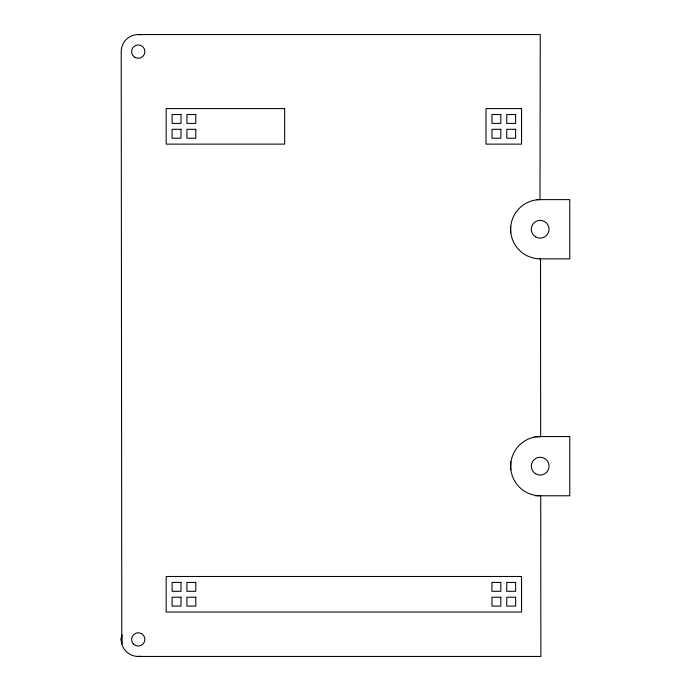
<?xml version="1.0" encoding="UTF-8"?>
<svg xmlns="http://www.w3.org/2000/svg" width="691" height="691" viewBox="0 0 691 691"><rect width="100%" height="100%" fill="white"/><g stroke="black" fill="none" stroke-linecap="round" stroke-linejoin="round"><path stroke-width="1.04" d="M121.797 635.012L121.21 639.425L121.797 643.831L121.797 635.012A17.025 17.025 0 0 0 140.904 656.243M138.243 34.55L540.258 34.55L539.999 199.63A29.618 29.618 0 0 0 510.64 229.507A29.618 29.618 0 0 0 540.517 258.857L540.656 436.738L534.886 437.04A29.618 29.618 0 0 0 537.909 495.68L540.716 495.533L540.872 656.45L138.243 656.45M536.449 199.63L569.79 199.63L569.79 258.857L539.68 258.857M534.359 436.548L569.79 436.548L569.79 495.775L535.43 495.775M121.797 643.831L121.21 51.575A17.025 17.025 0 0 1 140.904 34.757M510.735 461.718L510.735 469.932M510.64 226.303L510.64 233.014M284.64 108.582L166.186 108.582L166.186 144.125L284.64 144.125L284.64 108.582M521.558 108.582L486.015 108.582L486.015 144.125L521.558 144.125L521.558 108.582M180.99 114.507L172.102 114.507L172.102 123.395L180.99 123.395L180.99 114.507M195.795 114.507L186.916 114.507L186.916 123.395L195.795 123.395L195.795 114.507M500.828 114.507L491.94 114.507L491.94 123.395L500.828 123.395L500.828 114.507M515.633 114.507L506.745 114.507L506.745 123.395L515.633 123.395L515.633 114.507M180.99 129.312L172.102 129.312L172.102 138.2L180.99 138.2L180.99 129.312M195.795 129.312L186.916 129.312L186.916 138.2L195.795 138.2L195.795 129.312M500.828 129.312L491.94 129.312L491.94 138.2L500.828 138.2L500.828 129.312M515.633 129.312L506.745 129.312L506.745 138.2L515.633 138.2L515.633 129.312M521.558 576.493L166.186 576.493L166.186 612.027L521.558 612.027L521.558 576.493M180.99 582.418L172.102 582.418L172.102 591.297L180.99 591.297L180.99 582.418M195.795 582.418L186.916 582.418L186.916 591.297L195.795 591.297L195.795 582.418M500.828 582.418L491.94 582.418L491.94 591.297L500.828 591.297L500.828 582.418M515.633 582.418L506.745 582.418L506.745 591.297L515.633 591.297L515.633 582.418M180.99 597.223L172.102 597.223L172.102 606.102L180.99 606.102L180.99 597.223M195.795 597.223L186.916 597.223L186.916 606.102L195.795 606.102L195.795 597.223M500.828 597.223L491.94 597.223L491.94 606.102L500.828 606.102L500.828 597.223M515.633 597.223L506.745 597.223L506.745 606.102L515.633 606.102L515.633 597.223M133.527 644.133A6.66 6.66 0 0 0 144.678 641.144A6.66 6.66 0 0 0 136.516 632.982A6.66 6.66 0 0 0 133.527 644.133M134.909 57.353A6.66 6.66 0 0 0 144.903 51.575A6.66 6.66 0 0 0 134.909 45.805A6.66 6.66 0 0 0 134.909 57.353M535.594 473.776A8.888 8.888 0 0 0 549.06 466.321A8.888 8.888 0 0 0 535.87 458.392A8.888 8.888 0 0 0 535.594 473.776M535.534 236.823A8.888 8.888 0 0 0 549.051 229.481A8.888 8.888 0 0 0 535.931 221.44A8.888 8.888 0 0 0 535.534 236.823"/></g></svg>
